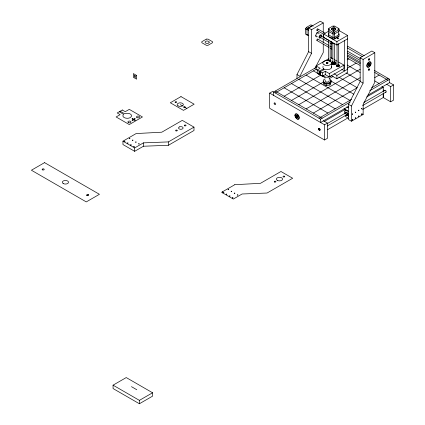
<?xml version="1.0" encoding="UTF-8"?>
<svg xmlns="http://www.w3.org/2000/svg" width="425" height="425" viewBox="0 0 425 425"><rect width="100%" height="100%" fill="white"/><g stroke="black" fill="none" stroke-linecap="round" stroke-linejoin="round"><path stroke-width="0.64" d="M328.514 58.809L316.136 65.96L316.136 69.339L319.35 71.198L323.797 68.632L323.372 68.266M319.058 74.407L319.058 71.028M320.461 73.934L319.35 74.577L319.35 71.198M331.505 66.635A4.346 2.507 0 0 1 329.694 69.217A4.346 2.507 0 0 1 324.865 69.238L320.232 71.703L320.232 75.082L322.352 76.303L325.279 74.614L329.301 76.941L330.214 76.585A4.346 2.507 0 0 0 331.341 75.464M320.524 75.252L320.524 71.873M322.352 76.303L322.352 72.925L325.279 71.235L329.301 73.562L343.931 65.115L343.931 68.494L329.301 76.941A4.346 2.507 0 0 1 322.947 75.464M328.801 31.11L323.744 34.032L323.744 37.411L336.908 45.013L347.586 38.845L347.586 35.466L339.001 30.51M325.279 74.614L325.279 71.235M329.301 76.941L329.301 73.562M336.908 45.013L336.908 41.634L323.744 34.032M381.799 86.551L383.26 87.396L383.26 91.832L383.26 89.93M319.005 33.841L319.01 33.708A2.274 1.312 -60 0 0 317.714 32.762L317.294 32.975A2.274 1.312 -60 0 0 315.823 35.318L315.796 35.817A2.274 1.312 -60 0 0 317.098 36.768L317.406 36.608M323.345 81.483L323.345 84.017L326.124 85.622L329.922 85.032L330.937 82.843L330.937 80.309M306.202 28.3L306.202 28.656M296.979 78.545L296.979 74.577L308.624 51.659L308.624 28.008L320.328 21.25L323.255 22.939L323.255 32.794M323.255 22.939L311.552 29.697L311.552 53.348L299.907 76.266L296.979 74.577M348.521 104.338L360.172 81.414L360.172 57.768L371.875 51.011L374.802 52.7L374.802 82.259L363.152 104.338L363.152 114.474L351.448 121.231L348.521 119.542L348.521 104.338L351.448 106.027L351.448 121.231M351.448 106.027L363.093 83.103L363.093 59.452L374.802 52.7M314.675 68.77L323.255 52.503L323.255 43.961M307.822 35.424L305.533 34.101L305.533 28.863L306.361 27.434L310.893 24.815L313.183 26.138M306.993 34.946L306.993 29.707L307.822 28.278L312.359 25.659M332.153 62.682L332.849 62.682M334.528 62.682L335.229 62.682M368.948 64.52L369.511 64.021M136.802 389.752L131.458 386.665M335.134 64.26L334.624 63.963M122.958 141.169L136.127 133.567L161.798 132.196L182.282 120.371L193.986 127.128L193.986 130.507L168.38 145.286L143.443 146.237L134.661 151.305L122.958 144.548L122.958 141.169L134.661 147.927L143.443 142.858L168.38 141.907L193.986 127.128M328.328 29.607L332.865 32.226L334.517 32.226L339.049 29.607M334.517 33.915L339.049 31.296L339.049 28.656L334.517 26.037L332.865 26.037L328.328 28.656L328.328 31.296L332.865 33.915L334.517 33.915L334.517 32.226M328.328 34.675L332.865 37.294L334.517 37.294L339.049 34.675M334.326 38.718L338.592 36.258M328.328 33.724L328.328 36.364L332.865 38.983L334.517 38.983L339.049 36.364L339.049 33.724M336.908 41.634L347.586 35.466M86.928 195.527L88.389 194.682M323.467 120.785L327.468 123.091L327.468 138.295L324.541 139.984L269.678 108.311L269.678 93.107L272.606 91.418L320.588 119.122L350.248 102M316.455 67.278L273.62 92.002L273.62 95.381M275.235 92.937L316.237 69.264M284.166 96.231L320.742 75.113L325.242 77.711M347.183 59.845L348.872 58.873M291.481 100.454L323.553 81.935M329.184 78.689L333.12 76.415M347.188 68.292L356.187 63.097M334.045 73.764L336.908 75.422L347.586 69.254M331.181 75.491L336.908 78.8L347.586 72.632L347.586 38.845M298.796 104.677L360.124 69.27M306.106 108.901L360.129 77.711M313.347 113.082L357.244 87.741L338.746 77.063M374.68 77.674L379.18 75.076M318.978 118.192L351.544 99.392M371.801 87.699L388.036 78.328M369.713 90.759L389.64 79.257L389.64 82.636L367.954 95.152M348.553 106.356L320.588 122.501L320.588 119.122M324.078 121.561L345.913 108.959M366.6 97.017L383.26 87.396M344.717 113.99L344.717 110.973L345.86 110.319M269.678 93.107L324.541 124.78L327.468 123.091M386.665 84.293L390.665 86.604L393.592 84.915L393.592 100.119L390.665 101.809L383.26 97.532L362.578 109.475M327.372 123.537L346.773 112.333M363.896 102.452L385.007 90.259M348.521 113.119L348.521 116.838M327.266 125.986L347.236 114.458A1.047 0.606 60 0 0 346.742 113.124A1.047 0.606 60 0 0 345.833 113.204M362.647 105.559L386.043 92.05M327.526 129.71L347.639 118.097M222.657 192.886C226.498 192.073 220.947 192.966 223.699 192.281M228.337 189.603C229.585 189.906 226.812 189.561 228.634 189.433M226.482 194.225C227.726 194.523 224.952 194.177 226.775 194.055M231.413 191.377C232.656 191.675 229.883 191.335 231.705 191.208M229.702 196.084C230.945 196.382 228.172 196.037 229.994 195.914M113.066 385.167L126.236 377.565L152.57 392.769L152.57 396.148L139.4 403.75L113.066 388.546L113.066 385.167L139.4 400.371L152.57 392.769M369.086 58.719L368.948 59.458M333.428 28.703C332.536 29.745 335.357 28.852 333.556 28.677M344.717 110.973L345.451 110.723L345.451 109.995L348.521 111.6M327.006 62.528C325.757 62.964 328.148 63.484 327.51 62.608M328.026 83.64L329.922 83.343M332.578 64.313L332.153 64.047L332.754 63.963M297.107 116.546L297.813 116.737M317.757 28.948L325.21 33.251M347.576 46.16L364.204 55.76M330.384 37.182L331.452 37.798M316.933 30.377L323.813 34.351M347.321 47.924L362.228 56.53M308.624 28.008L311.552 29.697M360.172 57.768L363.093 59.452M306.361 27.434L307.822 28.278M320.588 35.647L328.621 40.285M329.768 40.949L331.489 41.942M347.554 51.218L360.182 58.507M308.704 29.006L307.663 28.406L307.025 29.506L308.587 30.409M305.533 28.863L306.993 29.707M319.759 37.081L328.939 42.378M330.087 43.042L331.808 44.035M347.305 52.982L359.927 60.27M347.698 55.037L360.198 62.257M374.398 70.454L389.64 79.257M317.757 39.084L328.652 45.369M329.8 46.033L331.521 47.026M347.576 56.297L360.188 63.58M374.728 72.5L388.036 80.182M307.025 34.436L308.704 35.403M316.933 40.513L328.971 47.467M330.119 48.131L331.84 49.119M347.321 58.06L359.933 65.344M389.592 82.604L393.592 84.915M347.183 65.046L360.129 72.516M374.653 80.904L379.111 83.475M330.762 57.513L333.051 58.836M334.199 59.495L337.062 61.147M338.778 62.14L343.931 65.115M341.801 69.291L344.664 70.943L344.664 40.534M346.062 72.84L360.103 80.947M308.624 51.659L311.552 53.348M360.172 81.414L363.093 83.103M316.136 65.96L320.158 68.282L317.231 69.971L317.231 73.35L319.35 74.577M320.232 71.703L322.352 72.925M313.427 70.89L320.179 74.789M330.868 80.963L353.828 94.217M323.345 82.328L326.124 83.932M306.112 75.113L349.855 100.369M361.691 113.629L363.152 114.474M346.811 106.893L348.521 107.886M298.796 79.337L342.539 104.593M343.953 108.625L348.521 111.265M291.481 83.56L335.224 108.816M348.521 118.357L345.451 116.413L345.451 115.69M284.166 87.784L327.909 113.039M275.235 91.072L322.198 118.192M180.248 104.624L182.442 105.889M184.439 107.042L186.835 108.423M120.211 111.223L124.658 113.788L125.285 113.539A4.346 2.507 0 0 1 131.49 115.276L131.357 116.572L130.124 117.656A4.335 2.502 0 0 1 126.995 118.288A4.346 2.507 0 0 1 123.601 114.405L119.335 111.727M222.387 191.861L223.407 192.451M390.665 86.604L390.665 101.809M368.948 68.914L368.948 69.588M338.698 43.626L338.698 65.524M338.592 31.317L338.592 34.457M337.046 44.949L337.046 65.524M336.908 75.422L336.908 78.8M334.517 37.294L334.517 38.983M334.517 43.462L334.517 62.64M334.326 33.915L334.326 36.917M333.051 33.915L333.051 36.917M332.865 32.226L332.865 33.915M332.865 37.294L332.865 38.983M332.86 43.462L332.86 63.304M331.495 41.528L331.495 58.714M331.489 62.99L331.489 67.586M330.156 41.331L330.156 60.578M329.922 82.498L329.922 85.032M328.785 31.317L328.785 35.057M328.498 40.008L328.498 60.578M326.124 83.088L326.124 85.622M324.541 124.78L324.541 139.984M323.797 68.632L323.797 69.758M323.255 34.106L323.255 37.395M323.255 38.707L323.255 42.649M168.38 141.907L168.38 145.286M143.443 142.858L143.443 146.237M139.4 400.371L139.4 403.75M134.661 147.927L134.661 151.305M384.721 90.775A1.036 0.595 60 0 1 385.454 90.35A1.036 0.595 60 0 1 386.187 91.619A1.036 0.595 60 0 1 385.454 92.039M345.302 113.119A1.769 1.02 60 0 1 346.657 112.466A1.769 1.02 60 0 1 347.777 114.798A1.769 1.02 60 0 1 346.226 115.047M347.262 114.474A1.047 0.606 60 0 1 346.359 114.553M345.201 113.475A1.976 1.142 60 0 1 346.55 112.227A1.976 1.142 60 0 1 347.9 115.037A1.976 1.142 60 0 1 345.849 114.83M317.927 39.254A0.829 0.478 -60 0 0 317.443 39.164L317.289 39.259A0.829 0.478 -60 0 0 316.822 40.152A0.829 0.478 -60 0 0 317.215 40.609M317.406 30.372A0.829 0.478 -60 0 1 316.822 29.973A0.829 0.478 -60 0 1 317.507 28.974A0.829 0.478 -60 0 1 317.969 29.543M317.332 32.645A1.865 1.073 -60 0 1 317.942 33.214M316.333 36.008A1.865 1.073 -60 0 1 315.531 35.758M316.333 33.07A1.865 1.073 -60 0 1 316.673 32.821M320.987 37.389A1.865 1.073 -60 0 1 319.032 37.469A1.865 1.073 -60 0 1 320.556 34.823A1.865 1.073 -60 0 1 321.47 36.555M320.243 37.172A0.829 0.478 -60 0 1 319.759 36.624A0.829 0.478 -60 0 1 320.519 35.705A0.829 0.478 -60 0 1 320.864 36.417M328.913 33.782A0.829 0.478 0 0 1 328.504 33.309A0.829 0.478 0 0 1 329.109 32.906M334.618 43.578A1.865 1.073 0 0 1 332.371 43.408A1.865 1.073 0 0 1 332.079 42.107M333.152 27.976A2.077 1.201 0 0 0 331.893 29.729L332.223 29.978A2.077 1.201 0 0 0 335.155 29.978A2.077 1.201 0 0 0 335.155 28.284L334.73 28.093A2.077 1.201 0 0 0 334.225 27.976M338.332 64.669A1.551 0.898 0 0 1 339.277 65.987A1.551 0.898 0 0 1 336.834 66.172A1.551 0.898 0 0 1 337.158 64.759M338.518 65.2A0.829 0.478 0 0 1 338.566 65.843A0.829 0.478 0 0 1 337.455 65.928A0.829 0.478 0 0 1 337.216 65.296M323 67.649A4.346 2.507 0 0 1 323.127 66.353M330.4 60.26A1.551 0.898 0 0 1 330.4 61.524M327.803 60.658A1.551 0.898 0 0 1 328.201 60.26M328.525 60.116A1.551 0.898 0 0 1 328.897 60.026M339.432 65.641A1.551 0.898 0 0 1 338.465 66.714A1.551 0.898 0 0 1 336.526 66.252A1.551 0.898 0 0 1 337.158 65.099M338.332 65.009A1.551 0.898 0 0 1 339.028 65.243M334.278 61.652A2.274 1.312 0 0 1 335.553 63.67A2.274 1.312 0 0 1 331.824 63.67A2.274 1.312 0 0 1 333.099 61.652M334.231 62.374A1.084 0.627 0 0 1 334.581 63.277A1.084 0.627 0 0 1 332.993 63.399A1.084 0.627 0 0 1 332.924 62.475M334.491 63.043A0.829 0.478 0 0 1 333.375 63.362A0.829 0.478 0 0 1 332.972 62.677M334.273 62.581A0.829 0.478 0 0 1 334.406 62.677M334.231 62.039A1.084 0.627 0 0 1 334.581 62.943A1.084 0.627 0 0 1 332.993 63.059A1.084 0.627 0 0 1 332.924 62.135M334.273 62.241A0.829 0.478 0 0 1 334.321 62.889A0.829 0.478 0 0 1 333.216 62.969A0.829 0.478 0 0 1 332.972 62.342M334.826 62.289A2.274 1.312 0 0 1 334.826 64.563A2.274 1.312 0 0 1 331.415 63.426M331.718 62.767A2.274 1.312 0 0 1 332.552 62.289M330.076 59.776A1.551 0.898 0 0 1 330.841 60.669A1.551 0.898 0 0 1 329.704 61.418M327.749 60.552A1.551 0.898 0 0 1 328.897 59.686M330.018 60.313A0.829 0.478 0 0 1 329.513 61.014M328.886 60.966A0.829 0.478 0 0 1 328.716 60.217M330.937 81.154A3.931 2.268 0 0 1 327.144 84.007A3.931 2.268 0 0 1 323.345 81.154M329.109 78.928A3.931 2.268 0 0 1 330.156 82.354A3.931 2.268 0 0 1 324.132 82.354A3.931 2.268 0 0 1 325.178 78.928M329.147 80.596A2.067 1.195 0 0 1 328.158 81.935L327.659 82.052A2.067 1.195 0 0 1 325.486 81.611A2.067 1.195 0 0 1 325.359 80.288M328.589 76.681A2.067 1.195 0 0 1 328.158 76.867M327.861 62.751A0.829 0.478 0 0 1 327.425 63.437A0.829 0.478 0 0 1 326.326 63.07A0.829 0.478 0 0 1 327.144 62.512M327.558 62.576A0.829 0.478 0 0 1 327.728 62.65M327.558 62.406A0.829 0.478 0 0 1 327.675 63.187A0.829 0.478 0 0 1 326.363 62.98A0.829 0.478 0 0 1 327.144 62.342M383.26 93.096L383.26 97.532L383.26 93.096M352.192 114.15C352.66 115.164 352.952 112.779 352.192 114.15M352.192 119.845C352.66 120.854 352.952 118.474 352.192 119.845M355.263 112.375C355.73 113.39 356.022 111.005 355.263 112.375M355.263 118.07C355.73 119.08 356.022 116.7 355.263 118.07M358.482 110.521C358.955 111.525 359.226 109.167 358.482 110.521M358.482 116.211C358.95 117.226 359.242 114.84 358.482 116.211M361.553 108.747C362.02 109.756 362.312 107.371 361.553 108.747M361.553 114.437C362.02 115.451 362.312 113.066 361.553 114.437M124.339 141.265C124.939 142.232 125.492 140.553 124.339 141.265M132.132 120.132L132.844 120.185L132.132 120.132M127.41 143.039C128.015 144.006 128.568 142.327 127.41 143.039M129.269 138.417C129.763 139.357 130.528 137.806 129.312 138.359M134.512 118.761L135.224 118.814L134.544 118.708M134.512 120.132L135.224 120.185L134.512 120.132M130.629 144.898C131.235 145.865 131.782 144.187 130.629 144.898M132.34 140.192C132.935 141.158 133.508 139.48 132.34 140.192M133.7 146.673C134.305 147.64 134.858 145.961 133.7 146.673M135.559 142.051C136.165 143.018 136.717 141.339 135.559 142.051M138.63 143.825C139.235 144.792 139.788 143.113 138.63 143.825M232.374 197.795C232.974 198.762 233.5 197.088 232.374 197.795M234.228 193.173C234.834 194.14 235.386 192.461 234.228 193.173M237.304 194.947C237.904 195.914 238.457 194.236 237.304 194.947M328.854 29.086L329.465 29.134L328.854 29.086M333.391 26.467L334.002 26.515L333.391 26.467M333.189 28.714C333.944 29.925 334.634 27.827 333.189 28.714M333.391 31.705L334.002 31.747L333.391 31.705M326.644 62.406C327.399 63.612 328.089 61.513 326.644 62.406M337.923 29.086L338.534 29.134L337.923 29.086M332.153 62.178L332.865 62.231L332.185 62.13M334.528 62.178L335.24 62.231L334.565 62.13M334.528 63.548L335.24 63.607L334.528 63.548M132.138 118.75L132.844 118.819L132.138 118.75M332.153 63.543L332.86 63.612L332.153 63.543M208.967 42.813L208.638 43.058A2.077 1.201 0 0 1 205.7 43.058A2.077 1.201 0 0 1 205.7 41.363L206.13 41.172A2.077 1.201 0 0 1 208.638 41.363A2.077 1.201 0 0 1 208.967 42.813M369.097 65.089L368.948 65.2A0.829 0.478 -60 0 1 368.417 64.542A0.829 0.478 -60 0 1 369.394 63.83A0.829 0.478 -60 0 1 369.097 65.089M206.343 39.116L201.806 41.735L201.806 42.691L206.343 45.31L207.995 45.31L212.532 42.691L212.532 41.735L207.995 39.116L206.343 39.116M122.331 109.995L117.215 112.954L120.137 114.644L116.115 116.965L129.285 124.567L142.449 116.965L129.285 109.363L125.258 111.685L122.331 109.995M44.572 162.632L31.407 170.228L86.27 201.907L99.434 194.305L44.572 162.632M180.981 96.597L170.303 102.765L183.467 110.367L194.145 104.199L180.981 96.597M234.797 184.694L221.632 192.297L233.336 199.054L242.112 193.986L267.054 193.03L292.655 178.25L280.952 171.493L260.472 183.318L234.797 184.694M179.547 126.884L179.1 127.107A2.274 1.312 0 0 0 178.93 128.706L179.323 128.961A2.274 1.312 0 0 0 182.086 129.062L182.532 128.833A2.274 1.312 0 0 0 182.708 127.24L182.314 126.979A2.274 1.312 0 0 0 179.547 126.884M335.155 28.114L334.73 27.922A2.077 1.201 0 0 0 332.223 28.114A2.077 1.201 0 0 0 331.893 29.564L332.223 29.808A2.077 1.201 0 0 0 335.155 29.808A2.077 1.201 0 0 0 335.155 28.114M177.028 130.204L176.864 130.119A0.829 0.478 0 0 0 175.589 130.448A0.829 0.478 0 0 0 176.641 130.974A0.829 0.478 0 0 0 177.028 130.204M136.6 75.448L133.386 73.589L133.386 77.308L136.6 79.162L136.6 75.448M284.585 176.311L284.447 176.216A0.829 0.478 0 0 0 283.358 176.189A0.829 0.478 0 0 0 283.172 176.811L283.31 176.906A0.829 0.478 0 0 0 284.399 176.933A0.829 0.478 0 0 0 284.585 176.311M274.688 182.043A0.829 0.478 0 0 0 275.926 181.629A0.829 0.478 0 0 0 274.688 181.215A0.829 0.478 0 0 0 274.688 182.043M277.297 180.365A3.103 1.79 0 0 0 282.487 179.557A3.103 1.79 0 0 0 278.688 177.363A3.103 1.79 0 0 0 277.297 180.365M184.795 125.853A0.829 0.478 0 0 0 186.033 125.439A0.829 0.478 0 0 0 184.795 125.024A0.829 0.478 0 0 0 184.795 125.853M136.962 117.598A1.551 0.898 0 0 0 139.559 117.199A1.551 0.898 0 0 0 137.657 116.099A1.551 0.898 0 0 0 136.962 117.598M128.653 122.724A1.551 0.898 0 0 0 130.98 121.948A1.551 0.898 0 0 0 128.653 121.173A1.551 0.898 0 0 0 128.653 122.724M133.259 119.914A0.829 0.478 0 0 0 134.497 119.499A0.829 0.478 0 0 0 133.259 119.085A0.829 0.478 0 0 0 133.259 119.914M87.141 195.622A1.036 0.595 0 0 0 88.692 195.107A1.036 0.595 0 0 0 87.141 194.586A1.036 0.595 0 0 0 87.141 195.622M63.229 183.536A3.103 1.79 0 0 0 68.42 182.729A3.103 1.79 0 0 0 64.621 180.535A3.103 1.79 0 0 0 63.229 183.536M42.452 169.851A1.036 0.595 0 0 0 44.184 169.58A1.036 0.595 0 0 0 42.914 168.852A1.036 0.595 0 0 0 42.452 169.851M134.263 75.953A1.036 0.595 60 0 0 135.357 77.318A1.036 0.595 60 0 0 135.357 75.857A1.036 0.595 60 0 0 134.263 75.953M175.302 102.441A0.829 0.478 0 0 0 176.683 102.228A0.829 0.478 0 0 0 175.674 101.639A0.829 0.478 0 0 0 175.302 102.441M184.03 107.456A0.829 0.478 0 0 0 185.268 107.042A0.829 0.478 0 0 0 184.03 106.627A0.829 0.478 0 0 0 184.03 107.456M178.054 105.889A3.103 1.79 0 0 0 183.249 105.087A3.103 1.79 0 0 0 179.446 102.892A3.103 1.79 0 0 0 178.054 105.889M296.379 116.126A1.036 0.595 60 0 0 297.473 117.491A1.036 0.595 60 0 0 297.473 116.025A1.036 0.595 60 0 0 296.379 116.126M369.097 70.157A0.829 0.478 -60 0 0 369.362 68.877A0.829 0.478 -60 0 0 368.385 69.743A0.829 0.478 -60 0 0 369.097 70.157M369.516 66.64A3.103 1.79 -60 0 0 370.499 61.838A3.103 1.79 -60 0 0 366.828 65.089A3.103 1.79 -60 0 0 369.516 66.64M369.097 60.021A0.829 0.478 -60 0 0 369.362 58.74A0.829 0.478 -60 0 0 368.385 59.606A0.829 0.478 -60 0 0 369.097 60.021M369.187 65.418A1.312 0.76 -60 0 0 369.601 63.389A1.312 0.76 -60 0 0 368.05 64.765A1.312 0.76 -60 0 0 369.187 65.418M369.437 66.348A2.672 1.546 -60 0 0 370.287 62.209A2.672 1.546 -60 0 0 367.12 65.014A2.672 1.546 -60 0 0 369.437 66.348M337.466 38.723A0.829 0.478 0 0 0 338.709 38.308A0.829 0.478 0 0 0 337.466 37.894A0.829 0.478 0 0 0 337.466 38.723M324.068 64.759A4.346 2.507 0 0 0 331.341 63.638A4.346 2.507 0 0 0 326.017 60.562A4.346 2.507 0 0 0 324.068 64.759M296.183 116.009A1.312 0.76 60 0 0 297.574 117.741A1.312 0.76 60 0 0 297.574 115.887A1.312 0.76 60 0 0 296.183 116.009M295.216 115.457A2.672 1.546 60 0 0 298.053 118.984A2.672 1.546 60 0 0 298.053 115.202A2.672 1.546 60 0 0 295.216 115.457M294.913 115.281A3.103 1.79 60 0 0 298.207 119.372A3.103 1.79 60 0 0 298.207 114.984A3.103 1.79 60 0 0 294.913 115.281M318.596 128.95A1.036 0.595 60 0 0 319.696 130.316A1.036 0.595 60 0 0 319.696 128.855A1.036 0.595 60 0 0 318.596 128.95A1.036 0.595 60 0 0 319.712 130.326A1.036 0.595 60 0 0 319.712 128.865A1.036 0.595 60 0 0 318.612 128.961M274.141 103.328A1.036 0.595 60 0 0 275.235 104.693A1.036 0.595 60 0 0 275.235 103.233A1.036 0.595 60 0 0 274.141 103.328"/></g></svg>
